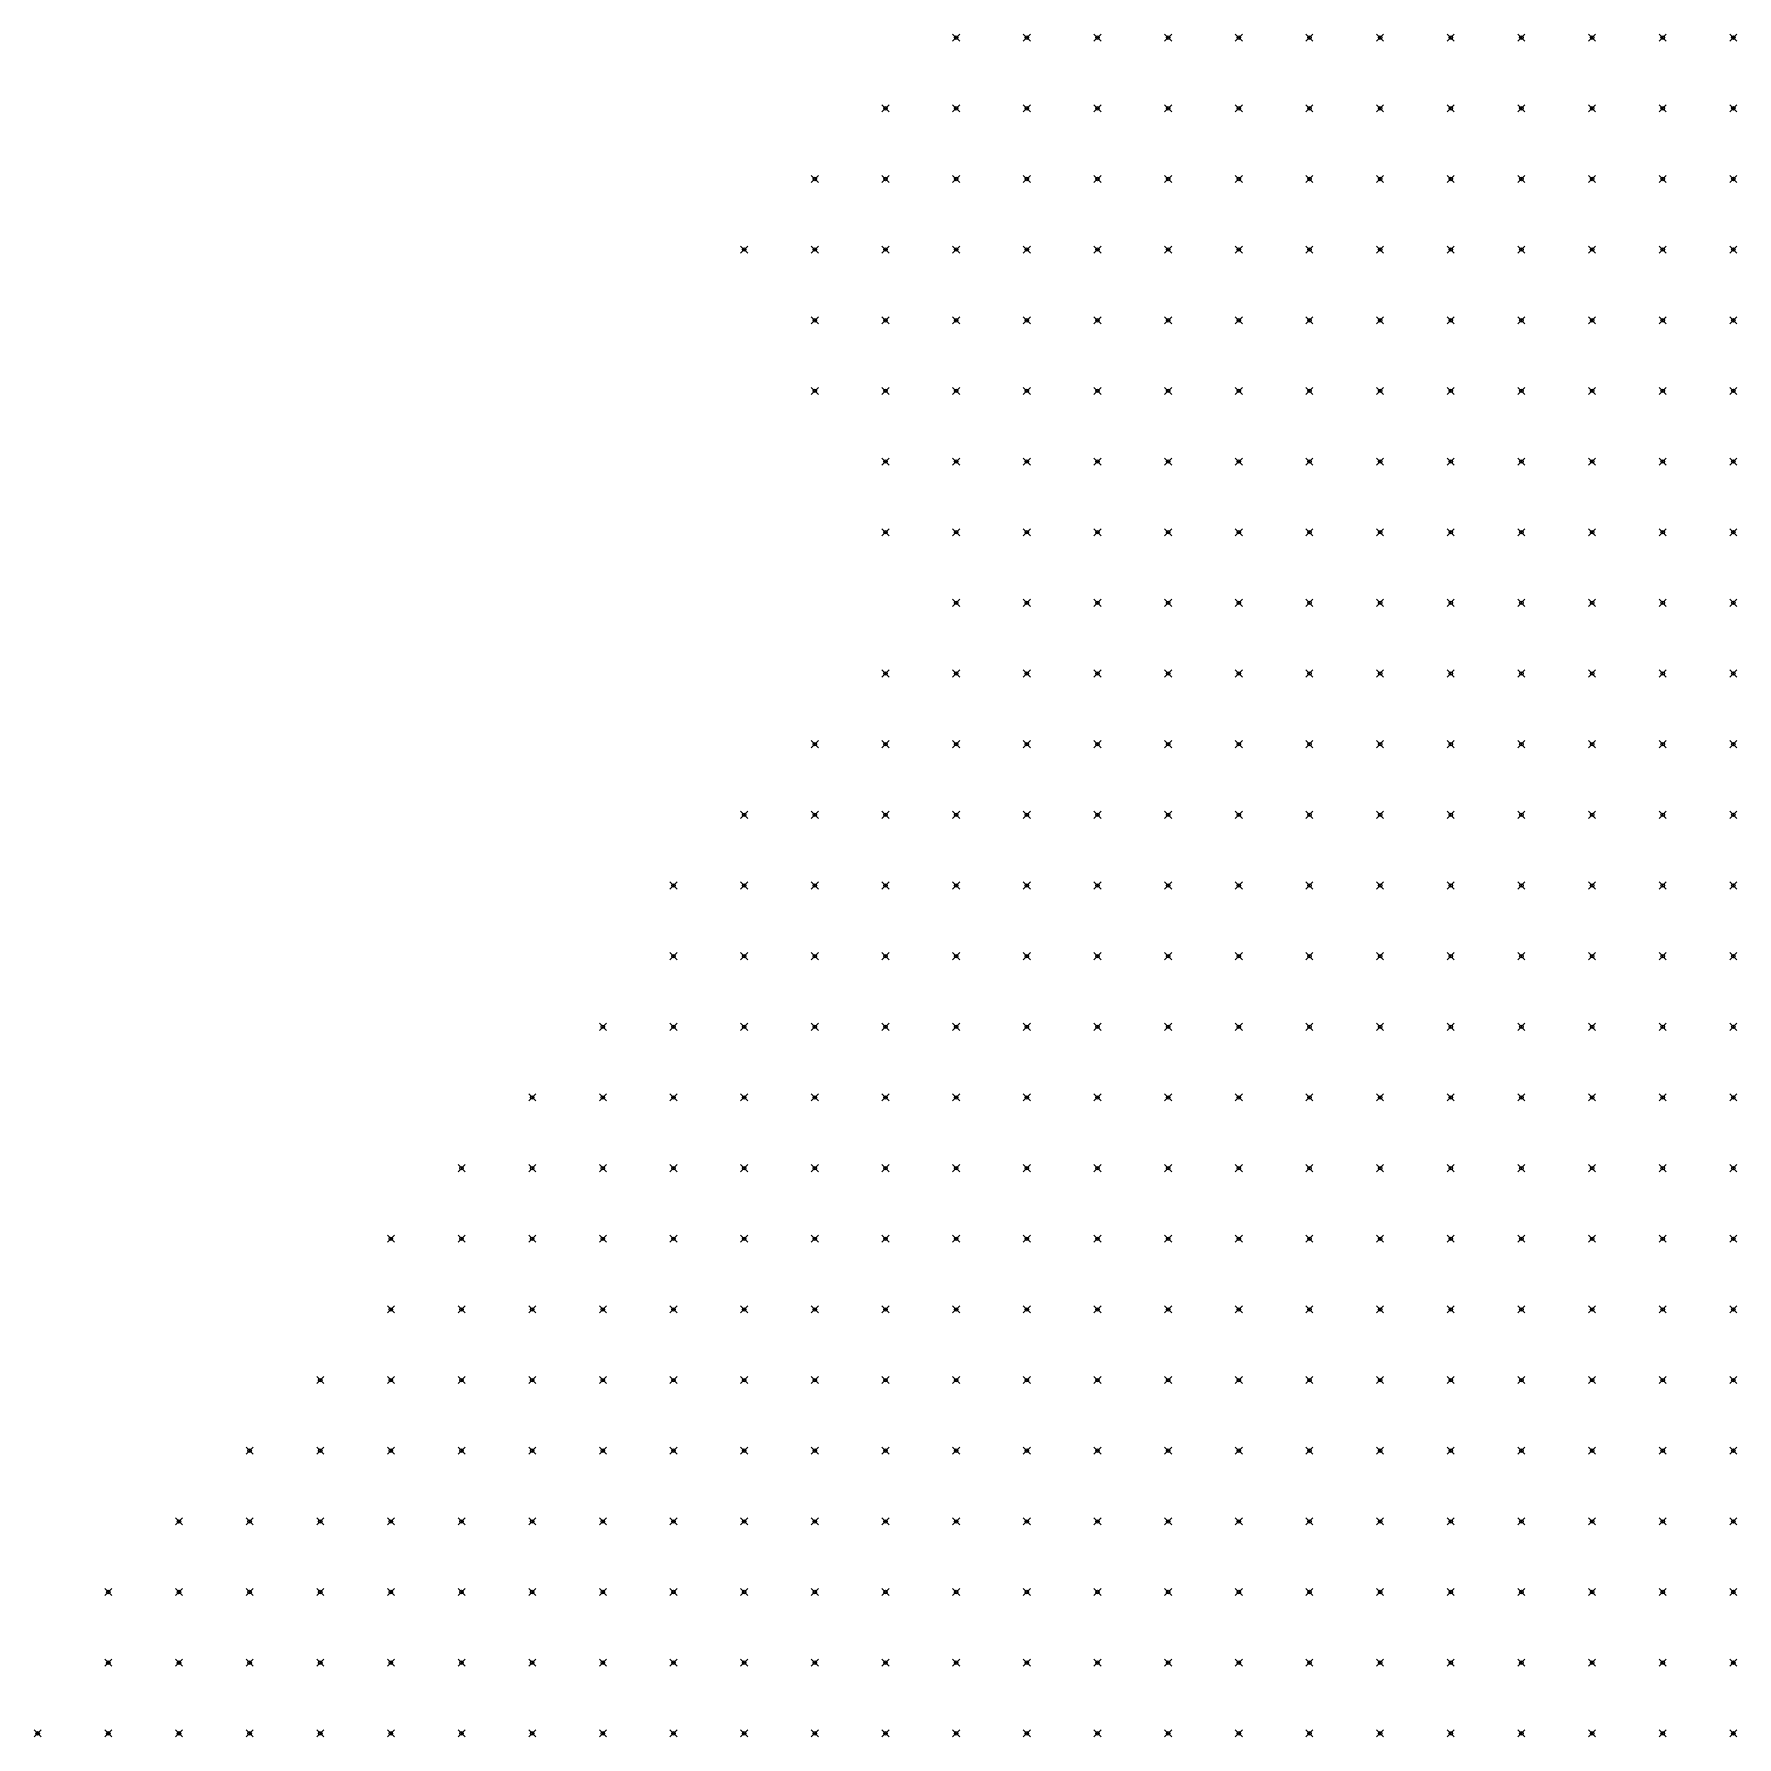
# Model space of a CAD drawing. Header units: metres. Extents: x 441556 to 446409, y 432338 to 461058.
# Drawn here: x 441854.9 to 441927.2, y 454121.5 to 454193.8 of the extents above; entities that cross this region are included whole.
import ezdxf

# ---------------------------------------------------------------- set-up
doc = ezdxf.new("R2010")
doc.units = ezdxf.units.M
doc.header["$MEASUREMENT"] = 0
doc.header["$PDMODE"] = 35
doc.header["$PDSIZE"] = 0.15
doc.layers.add('DTM-NOK-RevN_LIDAR_co_lidar', color=91, linetype='Continuous', lineweight=0)

msp = doc.modelspace()

# ---------------------------------------------------------------- linework, layer by layer
at = {"layer": 'DTM-NOK-RevN_LIDAR_co_lidar'}
for p in [(441894.024, 454193.667, 426.842), (441897.023, 454193.667, 426.16), (441900.022, 454193.667, 425.491), (441903.022, 454193.667, 424.844), (441906.021, 454193.667, 424.132), (441909.02, 454193.667, 423.436), (441912.02, 454193.667, 422.686), (441915.019, 454193.667, 421.524), (441918.018, 454193.667, 420.422), (441921.018, 454193.667, 419.361), (441924.017, 454193.667, 418.403), (441927.016, 454193.667, 417.501), (441891.024, 454190.667, 425.761), (441894.024, 454190.667, 425.134), (441897.023, 454190.667, 424.467), (441900.022, 454190.667, 423.628), (441903.022, 454190.667, 423.046), (441906.021, 454190.667, 422.342), (441909.02, 454190.667, 421.573), (441912.02, 454190.667, 420.509), (441915.019, 454190.667, 419.332), (441918.018, 454190.667, 418.354), (441921.018, 454190.667, 417.599), (441924.017, 454190.667, 416.42), (441927.016, 454190.667, 415.008), (441888.025, 454187.668, 424.957), (441891.024, 454187.668, 424.025), (441894.024, 454187.668, 423.563), (441897.023, 454187.668, 422.866), (441900.022, 454187.668, 422.065), (441903.022, 454187.668, 421.405), (441906.021, 454187.668, 420.505), (441909.02, 454187.668, 419.426), (441912.02, 454187.668, 418.451), (441915.019, 454187.668, 417.458), (441918.018, 454187.668, 416.483), (441921.018, 454187.668, 415.331), (441924.017, 454187.668, 414.196), (441927.016, 454187.668, 413.012), (441885.026, 454184.669, 424.348), (441888.025, 454184.669, 423.281), (441891.024, 454184.669, 422.413), (441894.024, 454184.669, 421.692), (441897.023, 454184.669, 420.834), (441900.022, 454184.669, 420.276), (441903.022, 454184.669, 420.001), (441906.021, 454184.669, 418.727), (441909.02, 454184.669, 417.713), (441912.02, 454184.669, 416.645), (441915.019, 454184.669, 415.656), (441918.018, 454184.669, 414.637), (441921.018, 454184.669, 413.52), (441924.017, 454184.669, 412.591), (441927.016, 454184.669, 411.352), (441888.025, 454181.669, 421.546), (441891.024, 454181.669, 420.615), (441894.024, 454181.669, 419.614), (441897.023, 454181.669, 419.052), (441900.022, 454181.669, 418.497), (441903.022, 454181.669, 417.699), (441906.021, 454181.669, 416.834), (441909.02, 454181.669, 415.725), (441912.02, 454181.669, 414.86), (441915.019, 454181.669, 413.84), (441918.018, 454181.669, 412.777), (441921.018, 454181.669, 411.725), (441924.017, 454181.669, 410.489), (441927.016, 454181.669, 409.157), (441888.025, 454178.67, 420.014), (441891.024, 454178.67, 418.881), (441894.024, 454178.67, 417.708), (441897.023, 454178.67, 416.914), (441900.022, 454178.67, 416.576), (441903.022, 454178.67, 415.762), (441906.021, 454178.67, 414.851), (441909.02, 454178.67, 413.922), (441912.02, 454178.67, 412.939), (441915.019, 454178.67, 411.84), (441918.018, 454178.67, 410.874), (441921.018, 454178.67, 410.066), (441924.017, 454178.67, 408.692), (441927.016, 454178.67, 407.094), (441891.024, 454175.671, 417.34), (441894.024, 454175.671, 416.122), (441897.023, 454175.671, 414.889), (441900.022, 454175.671, 414.436), (441903.022, 454175.671, 413.726), (441906.021, 454175.671, 412.76), (441909.02, 454175.671, 411.812), (441912.02, 454175.671, 410.894), (441915.019, 454175.671, 410.028), (441918.018, 454175.671, 409.152), (441921.018, 454175.671, 407.968), (441924.017, 454175.671, 406.557), (441927.016, 454175.671, 405.26), (441891.024, 454172.671, 415.485), (441894.024, 454172.671, 414.599), (441897.023, 454172.671, 413.034), (441900.022, 454172.671, 412.21), (441903.022, 454172.671, 411.322), (441906.021, 454172.671, 410.604), (441909.02, 454172.671, 409.747), (441912.02, 454172.671, 408.777), (441915.019, 454172.671, 407.808), (441918.018, 454172.671, 406.889), (441921.018, 454172.671, 405.586), (441924.017, 454172.671, 404.31), (441927.016, 454172.671, 403.245), (441894.024, 454169.672, 412.597), (441897.023, 454169.672, 411.286), (441900.022, 454169.672, 410.279), (441903.022, 454169.672, 409.392), (441906.021, 454169.672, 408.508), (441909.02, 454169.672, 407.685), (441912.02, 454169.672, 406.635), (441915.019, 454169.672, 405.6), (441918.018, 454169.672, 404.595), (441921.018, 454169.672, 403.377), (441924.017, 454169.672, 402.194), (441927.016, 454169.672, 401.071), (441891.024, 454166.673, 411.874), (441894.024, 454166.673, 410.854), (441897.023, 454166.673, 409.932), (441900.022, 454166.673, 408.182), (441903.022, 454166.673, 407.275), (441906.021, 454166.673, 406.244), (441909.02, 454166.673, 405.409), (441912.02, 454166.673, 404.547), (441915.019, 454166.673, 403.533), (441918.018, 454166.673, 402.457), (441921.018, 454166.673, 401.277), (441924.017, 454166.673, 400.132), (441927.016, 454166.673, 398.922), (441888.025, 454163.673, 410.714), (441891.024, 454163.673, 410.028), (441894.024, 454163.673, 408.752), (441897.023, 454163.673, 407.787), (441900.022, 454163.673, 405.966), (441903.022, 454163.673, 404.643), (441906.021, 454163.673, 403.956), (441909.02, 454163.673, 403.337), (441912.02, 454163.673, 402.478), (441915.019, 454163.673, 401.421), (441918.018, 454163.673, 400.407), (441921.018, 454163.673, 399.227), (441924.017, 454163.673, 398.009), (441927.016, 454163.673, 396.614), (441885.026, 454160.674, 409.851), (441888.025, 454160.674, 408.667), (441891.024, 454160.674, 408.303), (441894.024, 454160.674, 406.48), (441897.023, 454160.674, 405.391), (441900.022, 454160.674, 404.092), (441903.022, 454160.674, 402.238), (441906.021, 454160.674, 401.487), (441909.02, 454160.674, 401.237), (441912.02, 454160.674, 400.44), (441915.019, 454160.674, 399.426), (441918.018, 454160.674, 398.398), (441921.018, 454160.674, 397.139), (441924.017, 454160.674, 395.795), (441927.016, 454160.674, 394.204), (441882.026, 454157.675, 408.808), (441885.026, 454157.675, 408.046), (441888.025, 454157.675, 406.771), (441891.024, 454157.675, 406.357), (441894.024, 454157.675, 404.742), (441897.023, 454157.675, 403.859), (441900.022, 454157.675, 402.375), (441903.022, 454157.675, 400.385), (441906.021, 454157.675, 398.945), (441909.02, 454157.675, 398.765), (441912.02, 454157.675, 398.289), (441915.019, 454157.675, 397.37), (441918.018, 454157.675, 396.205), (441921.018, 454157.675, 394.946), (441924.017, 454157.675, 393.586), (441927.016, 454157.675, 391.866), (441882.026, 454154.675, 406.954), (441885.026, 454154.675, 406.252), (441888.025, 454154.675, 405.058), (441891.024, 454154.675, 404.225), (441894.024, 454154.675, 402.685), (441897.023, 454154.675, 402.006), (441900.022, 454154.675, 400.467), (441903.022, 454154.675, 398.725), (441906.021, 454154.675, 396.864), (441909.02, 454154.675, 396.264), (441912.02, 454154.675, 395.767), (441915.019, 454154.675, 394.974), (441918.018, 454154.675, 393.971), (441921.018, 454154.675, 392.669), (441924.017, 454154.675, 391.06), (441927.016, 454154.675, 389.286), (441879.027, 454151.676, 406.057), (441882.026, 454151.676, 405.058), (441885.026, 454151.676, 403.581), (441888.025, 454151.676, 402.694), (441891.024, 454151.676, 401.719), (441894.024, 454151.676, 400.701), (441897.023, 454151.676, 399.988), (441900.022, 454151.676, 398.359), (441903.022, 454151.676, 396.771), (441906.021, 454151.676, 394.885), (441909.02, 454151.676, 393.643), (441912.02, 454151.676, 393.014), (441915.019, 454151.676, 392.465), (441918.018, 454151.676, 391.751), (441921.018, 454151.676, 390.279), (441924.017, 454151.676, 388.302), (441927.016, 454151.676, 386.667), (441876.028, 454148.677, 405.022), (441879.027, 454148.677, 403.982), (441882.026, 454148.677, 402.971), (441885.026, 454148.677, 401.214), (441888.025, 454148.677, 400.336), (441891.024, 454148.677, 399.267), (441894.024, 454148.677, 398.456), (441897.023, 454148.677, 397.783), (441900.022, 454148.677, 396.331), (441903.022, 454148.677, 394.9), (441906.021, 454148.677, 393.303), (441909.02, 454148.677, 391.33), (441912.02, 454148.677, 390.246), (441915.019, 454148.677, 389.866), (441918.018, 454148.677, 389.279), (441921.018, 454148.677, 388.044), (441924.017, 454148.677, 386.379), (441927.016, 454148.677, 384.642), (441873.028, 454145.677, 404.001), (441876.028, 454145.677, 402.765), (441879.027, 454145.677, 401.884), (441882.026, 454145.677, 400.712), (441885.026, 454145.677, 399.37), (441888.025, 454145.677, 398.044), (441891.024, 454145.677, 396.996), (441894.024, 454145.677, 396.182), (441897.023, 454145.677, 395.166), (441900.022, 454145.677, 394.029), (441903.022, 454145.677, 392.804), (441906.021, 454145.677, 391.453), (441909.02, 454145.677, 389.308), (441912.02, 454145.677, 387.832), (441915.019, 454145.677, 387.242), (441918.018, 454145.677, 386.583), (441921.018, 454145.677, 385.472), (441924.017, 454145.677, 384.084), (441927.016, 454145.677, 382.505), (441870.029, 454142.678, 403.476), (441873.028, 454142.678, 401.747), (441876.028, 454142.678, 400.306), (441879.027, 454142.678, 399.206), (441882.026, 454142.678, 398.536), (441885.026, 454142.678, 396.844), (441888.025, 454142.678, 396.111), (441891.024, 454142.678, 394.841), (441894.024, 454142.678, 393.863), (441897.023, 454142.678, 392.934), (441900.022, 454142.678, 391.562), (441903.022, 454142.678, 390.005), (441906.021, 454142.678, 388.977), (441909.02, 454142.678, 387.029), (441912.02, 454142.678, 385.477), (441915.019, 454142.678, 384.845), (441918.018, 454142.678, 384.109), (441921.018, 454142.678, 383.036), (441924.017, 454142.678, 381.914), (441927.016, 454142.678, 380.521), (441870.029, 454139.678, 401.556), (441873.028, 454139.678, 399.167), (441876.028, 454139.678, 397.755), (441879.027, 454139.678, 396.526), (441882.026, 454139.678, 395.86), (441885.026, 454139.678, 395.021), (441888.025, 454139.678, 393.608), (441891.024, 454139.678, 392.509), (441894.024, 454139.678, 391.708), (441897.023, 454139.678, 390.529), (441900.022, 454139.678, 388.98), (441903.022, 454139.678, 387.767), (441906.021, 454139.678, 387.234), (441909.02, 454139.678, 386.001), (441912.02, 454139.678, 383.852), (441915.019, 454139.678, 382.602), (441918.018, 454139.678, 381.699), (441921.018, 454139.678, 380.606), (441924.017, 454139.678, 379.627), (441927.016, 454139.678, 378.527), (441867.03, 454136.679, 401.532), (441870.029, 454136.679, 399.242), (441873.028, 454136.679, 397.581), (441876.028, 454136.679, 395.921), (441879.027, 454136.679, 394.402), (441882.026, 454136.679, 393.838), (441885.026, 454136.679, 393.167), (441888.025, 454136.679, 391.463), (441891.024, 454136.679, 390.401), (441894.024, 454136.679, 389.248), (441897.023, 454136.679, 387.768), (441900.022, 454136.679, 386.462), (441903.022, 454136.679, 385.668), (441906.021, 454136.679, 384.418), (441909.02, 454136.679, 383.229), (441912.02, 454136.679, 381.774), (441915.019, 454136.679, 380.464), (441918.018, 454136.679, 379.524), (441921.018, 454136.679, 378.688), (441924.017, 454136.679, 377.785), (441927.016, 454136.679, 376.744), (441864.03, 454133.68, 400.622), (441867.03, 454133.68, 399.82), (441870.029, 454133.68, 397.752), (441873.028, 454133.68, 395.693), (441876.028, 454133.68, 393.495), (441879.027, 454133.68, 391.579), (441882.026, 454133.68, 390.759), (441885.026, 454133.68, 389.986), (441888.025, 454133.68, 389.74), (441891.024, 454133.68, 388.08), (441894.024, 454133.68, 387.364), (441897.023, 454133.68, 386.15), (441900.022, 454133.68, 384.597), (441903.022, 454133.68, 384.365), (441906.021, 454133.68, 382.309), (441909.02, 454133.68, 380.68), (441912.02, 454133.68, 379.608), (441915.019, 454133.68, 378.645), (441918.018, 454133.68, 377.663), (441921.018, 454133.68, 376.875), (441924.017, 454133.68, 376.118), (441927.016, 454133.68, 374.928), (441861.031, 454130.68, 399.659), (441864.03, 454130.68, 399.34), (441867.03, 454130.68, 398.549), (441870.029, 454130.68, 396.667), (441873.028, 454130.68, 394.052), (441876.028, 454130.68, 391.984), (441879.027, 454130.68, 389.607), (441882.026, 454130.68, 388.3), (441885.026, 454130.68, 387.812), (441888.025, 454130.68, 386.611), (441891.024, 454130.68, 385.884), (441894.024, 454130.68, 384.976), (441897.023, 454130.68, 384.01), (441900.022, 454130.68, 382.275), (441903.022, 454130.68, 381.161), (441906.021, 454130.68, 380.098), (441909.02, 454130.68, 379.069), (441912.02, 454130.68, 378.38), (441915.019, 454130.68, 377.29), (441918.018, 454130.68, 375.98), (441921.018, 454130.68, 374.984), (441924.017, 454130.68, 374.291), (441927.016, 454130.68, 373.242), (441858.032, 454127.681, 399.35), (441861.031, 454127.681, 398.661), (441864.03, 454127.681, 398.224), (441867.03, 454127.681, 396.61), (441870.029, 454127.681, 394.796), (441873.028, 454127.681, 393.388), (441876.028, 454127.681, 390.93), (441879.027, 454127.681, 388.501), (441882.026, 454127.681, 386.263), (441885.026, 454127.681, 385.516), (441888.025, 454127.681, 384.265), (441891.024, 454127.681, 384.207), (441894.024, 454127.681, 382.564), (441897.023, 454127.681, 382.038), (441900.022, 454127.681, 380.271), (441903.022, 454127.681, 379.402), (441906.021, 454127.681, 378.961), (441909.02, 454127.681, 377.785), (441912.02, 454127.681, 376.541), (441915.019, 454127.681, 375.583), (441918.018, 454127.681, 374.386), (441921.018, 454127.681, 372.892), (441924.017, 454127.681, 371.556), (441927.016, 454127.681, 370.261), (441858.032, 454124.682, 397.834), (441861.031, 454124.682, 396.8), (441864.03, 454124.682, 396.56), (441867.03, 454124.682, 395.165), (441870.029, 454124.682, 393.454), (441873.028, 454124.682, 391.909), (441876.028, 454124.682, 389.616), (441879.027, 454124.682, 387.009), (441882.026, 454124.682, 384.881), (441885.026, 454124.682, 383.456), (441888.025, 454124.682, 382.081), (441891.024, 454124.682, 381.344), (441894.024, 454124.682, 381.335), (441897.023, 454124.682, 380.251), (441900.022, 454124.682, 379.092), (441903.022, 454124.682, 377.778), (441906.021, 454124.682, 376.846), (441909.02, 454124.682, 376.183), (441912.02, 454124.682, 375.28), (441915.019, 454124.682, 374.285), (441918.018, 454124.682, 372.826), (441921.018, 454124.682, 370.929), (441924.017, 454124.682, 369.265), (441927.016, 454124.682, 367.797), (441855.032, 454121.682, 395.928), (441858.032, 454121.682, 395.166), (441861.031, 454121.682, 395.19), (441864.03, 454121.682, 394.874), (441867.03, 454121.682, 393.59), (441870.029, 454121.682, 391.956), (441873.028, 454121.682, 390.085), (441876.028, 454121.682, 387.83), (441879.027, 454121.682, 385.41), (441882.026, 454121.682, 383.215), (441885.026, 454121.682, 381.892), (441888.025, 454121.682, 380.495), (441891.024, 454121.682, 379.736), (441894.024, 454121.682, 379.08), (441897.023, 454121.682, 378.471), (441900.022, 454121.682, 377.785), (441903.022, 454121.682, 376.993), (441906.021, 454121.682, 376.123), (441909.02, 454121.682, 375.116), (441912.02, 454121.682, 373.807), (441915.019, 454121.682, 372.439), (441918.018, 454121.682, 371.217), (441921.018, 454121.682, 369.738), (441924.017, 454121.682, 367.981), (441927.016, 454121.682, 366.074)]:
    msp.add_point(p, dxfattribs=at)

doc.saveas('drawing.dxf')
